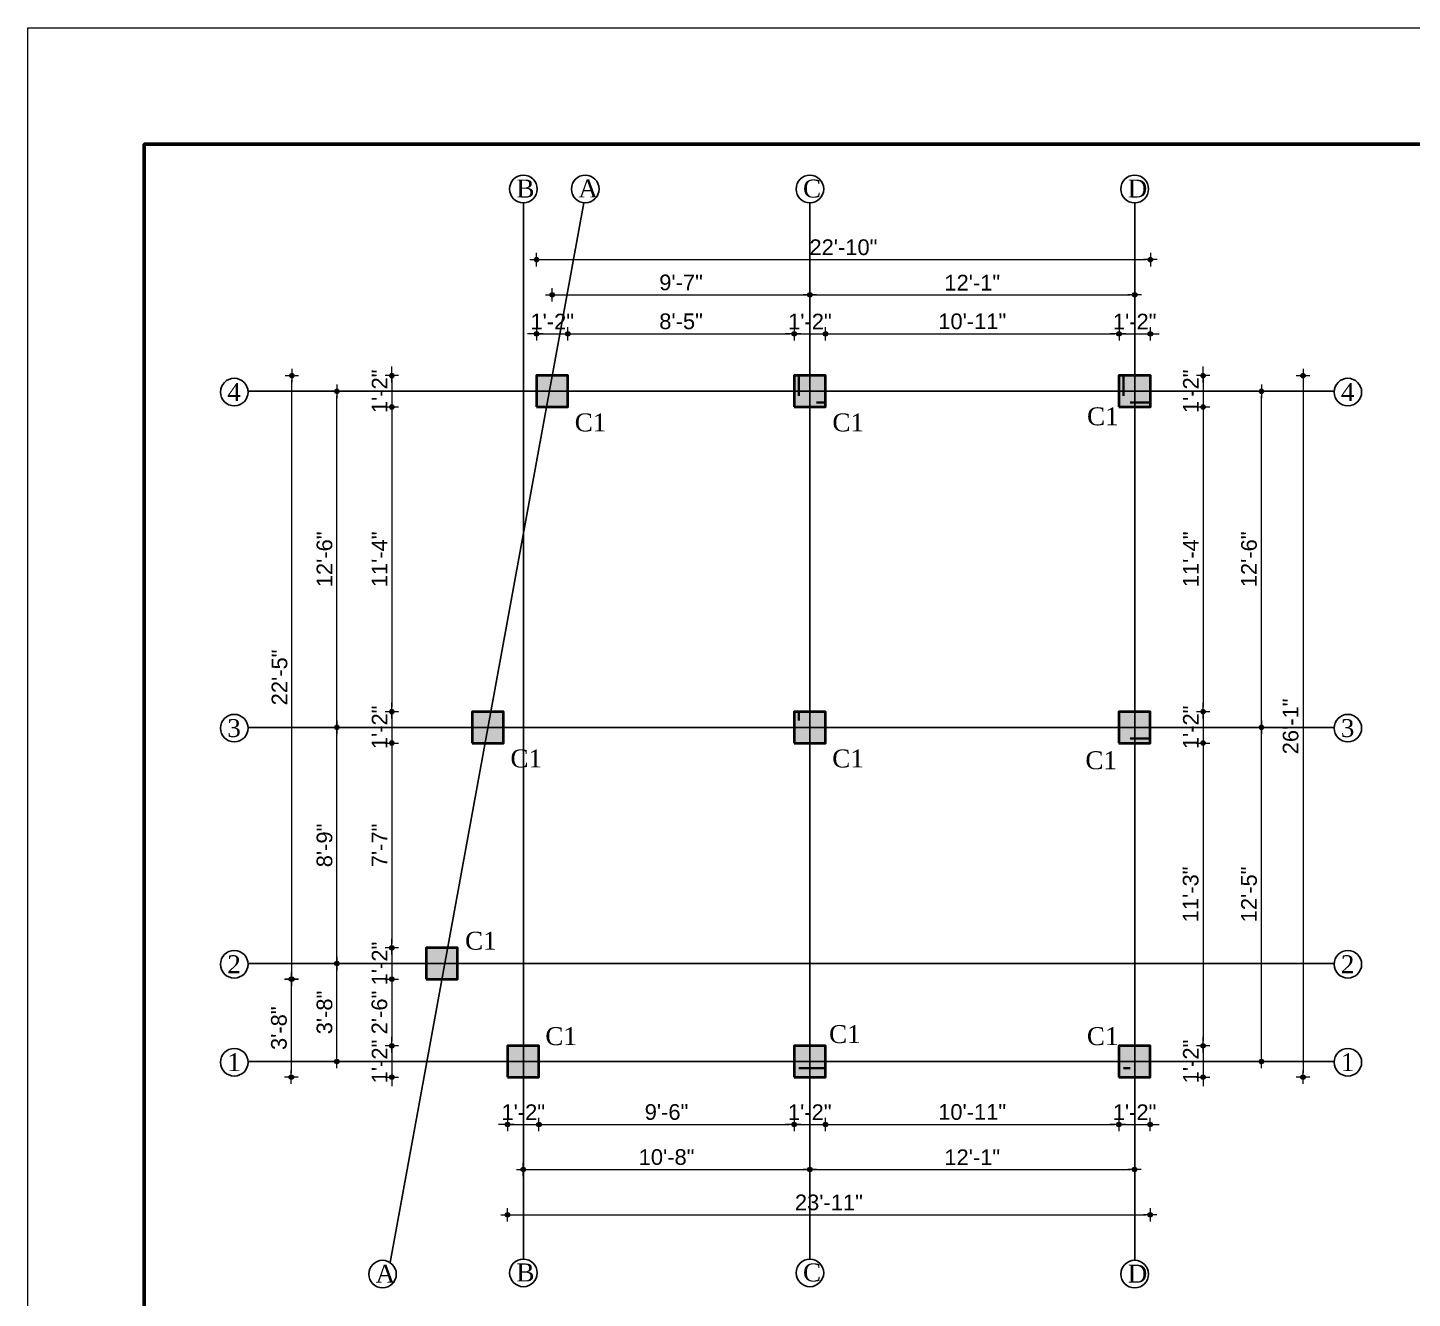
# Model space of a CAD drawing. Header units: inches. Extents: x -12073856 to 12321241, y -1226296 to 1319224.
# Drawn here: x 120330 to 120948, y 45927 to 46494 of the extents above; entities that cross this region are included whole.
import ezdxf

# ---------------------------------------------------------------- set-up
doc = ezdxf.new("R2010")
doc.units = ezdxf.units.IN
doc.header["$MEASUREMENT"] = 0
doc.header["$PDMODE"] = 35
doc.linetypes.add('CONTINU', pattern=[0])
for name, color, linetype, lineweight in [('1', 7, 'Continuous', 13), ('BORDER', 7, 'Continuous', 60), ('Break Line', 125, 'CONTINU', 15), ('Column', 181, 'Continuous', 40), ('Hatch', 9, 'Continuous', 9), ('Toilet', 7, 'Continuous', 25), ('Walls', 11, 'Continuous', 35), ('Window', 3, 'Continuous', 0)]:
    doc.layers.add(name, color=color, linetype=linetype, lineweight=lineweight)
doc.styles.add('ordinary', font='times.ttf')
doc.styles.add('ramon', font='arial.ttf')
doc.dimstyles.new('S8', dxfattribs={"dimtxt": 7, "dimasz": 2, "dimexe": 6, "dimexo": 18, "dimgap": 1.9375, "dimtad": 1, "dimdec": 1, "dimzin": 3, "dimdsep": 46, "dimlunit": 4, "dimtxsty": 'ramon', "dimblk": 'dot 2', "dimcen": 0.09375, "dimse1": 1, "dimse2": 1, "dimclrd": 1, "dimclre": 1, "dimclrt": 256, "dimadec": 0, "dimazin": 0, "dimtfac": 0.75, "dimtdec": 1, "dimtix": 1, "dimtmove": 1, "dimatfit": 3, "dimldrblk": 'DOT', "dimfxl": 1, "dimtolj": 1, "dimtzin": 0, "dimlwd": 9, "dimlwe": 9, "dimarcsym": 0})

# ---------------------------------------------------------------- blocks, each defined once
blk = doc.blocks.new('colm')
at = {"layer": 'Hatch'}
h = blk.add_hatch(color=256, dxfattribs=at)
h.dxf.hatch_style = 1
h.paths.add_polyline_path([(66705.71, 8319.73), (66705.71, 8307.73), (66717.71, 8307.73), (66717.71, 8319.73)])
at = {"layer": 'Column'}
blk.add_lwpolyline([(66705.71, 8307.73), (66717.71, 8307.73), (66717.71, 8319.73), (66705.71, 8319.73)], close=True, dxfattribs=at)
blk = doc.blocks.new('dot1')
at = {"layer": 'Hatch'}
h = blk.add_hatch(color=256, dxfattribs=at)
edge = h.paths.add_edge_path()
edge.add_arc((0, 0), 1, 0, 360)
for p, q in [((3, 0), (-3, 0)), ((0, 3), (0, -3))]:
    blk.add_line(p, q, dxfattribs=at)
blk.add_circle((0, 0), 1, dxfattribs=at)
blk = doc.blocks.new('dot 2')
at = {"layer": 'Hatch', "xscale": 0.5, "yscale": 0.5, "zscale": 0.5}
blk.add_blockref('dot1', (0, 0), dxfattribs=at)
blk = doc.blocks.new('*D1041')
at = {"color": 1, "lineweight": 9, "ltscale": 0.5, "transparency": 16777216}
for p, q in [((120554.69, 46357.12), (120552.69, 46357.12)), ((120556.69, 46357.12), (120570.69, 46357.12)), ((120572.69, 46357.12), (120574.69, 46357.12))]:
    blk.add_line(p, q, dxfattribs=at)
at = {"layer": 'Defpoints', "color": 0, "ltscale": 0.5, "transparency": 16777216}
for p in [(120570.69, 46357.12), (120556.69, 46338.44), (120570.69, 46338.44)]:
    blk.add_point(p, dxfattribs=at)
at = {"color": 1, "lineweight": 9, "ltscale": 0.5, "transparency": 16777216, "xscale": 2, "yscale": 2, "zscale": 2}
blk.add_blockref('dot 2', (120556.69, 46357.12), dxfattribs=at)
at = {"color": 1, "lineweight": 9, "ltscale": 0.5, "transparency": 16777216, "xscale": 2, "yscale": 2, "zscale": 2, "rotation": 180}
blk.add_blockref('dot 2', (120570.69, 46357.12), dxfattribs=at)
at = {"ltscale": 0.5, "transparency": 16777216, "insert": (120563.69, 46362.57), "char_height": 7, "attachment_point": 5, "style": 'ramon'}
blk.add_mtext('\\A1;1\'-2"', dxfattribs=at)
blk = doc.blocks.new('_Dot')
at = {"color": 0, "lineweight": -2}
blk.add_line((-0.5, 0), (-1, 0), dxfattribs=at)
at = {"color": 0, "const_width": 0.5}
blk.add_lwpolyline([(-0.25, 0, 1), (0.25, 0, 1)], format="xyb", close=True, dxfattribs=at)
blk = doc.blocks.new('*D1042')
at = {"layer": 'Defpoints', "color": 0, "transparency": 16777216}
for p in [(120671.69, 46357.12), (120570.69, 46338.44), (120671.69, 46338.44)]:
    blk.add_point(p, dxfattribs=at)
at = {"layer": 'Toilet', "color": 1, "lineweight": 9, "transparency": 16777216}
blk.add_line((120572.69, 46357.12), (120669.69, 46357.12), dxfattribs=at)
at = {"layer": 'Toilet', "color": 1, "lineweight": 9, "transparency": 16777216, "xscale": 2, "yscale": 2, "zscale": 2, "rotation": 180}
blk.add_blockref('dot 2', (120570.69, 46357.12), dxfattribs=at)
at = {"layer": 'Toilet', "color": 1, "lineweight": 9, "transparency": 16777216, "xscale": 2, "yscale": 2, "zscale": 2}
blk.add_blockref('dot 2', (120671.69, 46357.12), dxfattribs=at)
at = {"layer": 'Toilet', "transparency": 16777216, "insert": (120621.19, 46362.63), "char_height": 7, "attachment_point": 5, "style": 'ramon'}
blk.add_mtext('\\A1;8\'-5"', dxfattribs=at)
blk = doc.blocks.new('*D1043')
at = {"layer": 'Defpoints', "color": 0, "transparency": 16777216}
for p in [(120685.69, 46357.12), (120671.69, 46338.44), (120685.69, 46338.44)]:
    blk.add_point(p, dxfattribs=at)
at = {"layer": 'Toilet', "color": 1, "lineweight": 9, "transparency": 16777216}
for p, q in [((120669.69, 46357.12), (120667.69, 46357.12)), ((120671.69, 46357.12), (120685.69, 46357.12)), ((120687.69, 46357.12), (120689.69, 46357.12))]:
    blk.add_line(p, q, dxfattribs=at)
at = {"layer": 'Toilet', "color": 1, "lineweight": 9, "transparency": 16777216, "xscale": 2, "yscale": 2, "zscale": 2}
blk.add_blockref('dot 2', (120671.69, 46357.12), dxfattribs=at)
at = {"layer": 'Toilet', "color": 1, "lineweight": 9, "transparency": 16777216, "xscale": 2, "yscale": 2, "zscale": 2, "rotation": 180}
blk.add_blockref('dot 2', (120685.69, 46357.12), dxfattribs=at)
at = {"layer": 'Toilet', "transparency": 16777216, "insert": (120678.69, 46362.57), "char_height": 7, "attachment_point": 5, "style": 'ramon'}
blk.add_mtext('\\A1;1\'-2"', dxfattribs=at)
blk = doc.blocks.new('*D1044')
at = {"layer": 'Defpoints', "color": 0, "transparency": 16777216}
for p in [(120816.64, 46357.12), (120685.69, 46338.44), (120816.64, 46338.44)]:
    blk.add_point(p, dxfattribs=at)
at = {"layer": 'Toilet', "color": 1, "lineweight": 9, "transparency": 16777216}
blk.add_line((120687.69, 46357.12), (120814.64, 46357.12), dxfattribs=at)
at = {"layer": 'Toilet', "color": 1, "lineweight": 9, "transparency": 16777216, "xscale": 2, "yscale": 2, "zscale": 2, "rotation": 180}
blk.add_blockref('dot 2', (120685.69, 46357.12), dxfattribs=at)
at = {"layer": 'Toilet', "color": 1, "lineweight": 9, "transparency": 16777216, "xscale": 2, "yscale": 2, "zscale": 2}
blk.add_blockref('dot 2', (120816.64, 46357.12), dxfattribs=at)
at = {"layer": 'Toilet', "transparency": 16777216, "insert": (120751.16, 46362.63), "char_height": 7, "attachment_point": 5, "style": 'ramon'}
blk.add_mtext('\\A1;10\'-11"', dxfattribs=at)
blk = doc.blocks.new('*D1045')
at = {"layer": 'Defpoints', "color": 0, "transparency": 16777216}
for p in [(120830.64, 46357.12), (120816.64, 46338.44), (120830.64, 46338.44)]:
    blk.add_point(p, dxfattribs=at)
at = {"layer": 'Toilet', "color": 1, "lineweight": 9, "transparency": 16777216}
for p, q in [((120814.64, 46357.12), (120812.64, 46357.12)), ((120816.64, 46357.12), (120830.64, 46357.12)), ((120832.64, 46357.12), (120834.64, 46357.12))]:
    blk.add_line(p, q, dxfattribs=at)
at = {"layer": 'Toilet', "color": 1, "lineweight": 9, "transparency": 16777216, "xscale": 2, "yscale": 2, "zscale": 2}
blk.add_blockref('dot 2', (120816.64, 46357.12), dxfattribs=at)
at = {"layer": 'Toilet', "color": 1, "lineweight": 9, "transparency": 16777216, "xscale": 2, "yscale": 2, "zscale": 2, "rotation": 180}
blk.add_blockref('dot 2', (120830.64, 46357.12), dxfattribs=at)
at = {"layer": 'Toilet', "transparency": 16777216, "insert": (120823.64, 46362.57), "char_height": 7, "attachment_point": 5, "style": 'ramon'}
blk.add_mtext('\\A1;1\'-2"', dxfattribs=at)
blk = doc.blocks.new('*D1046')
at = {"layer": 'Defpoints', "color": 0, "transparency": 16777216}
for p in [(120678.69, 46374.48), (120563.69, 46338.44), (120678.69, 46338.44)]:
    blk.add_point(p, dxfattribs=at)
at = {"layer": 'Toilet', "color": 1, "lineweight": 9, "transparency": 16777216}
blk.add_line((120565.69, 46374.48), (120676.69, 46374.48), dxfattribs=at)
at = {"layer": 'Toilet', "color": 1, "lineweight": 9, "transparency": 16777216, "xscale": 2, "yscale": 2, "zscale": 2, "rotation": 180}
blk.add_blockref('dot 2', (120563.69, 46374.48), dxfattribs=at)
at = {"layer": 'Toilet', "color": 1, "lineweight": 9, "transparency": 16777216, "xscale": 2, "yscale": 2, "zscale": 2}
blk.add_blockref('dot 2', (120678.69, 46374.48), dxfattribs=at)
at = {"layer": 'Toilet', "transparency": 16777216, "insert": (120621.19, 46379.99), "char_height": 7, "attachment_point": 5, "style": 'ramon'}
blk.add_mtext('\\A1;9\'-7"', dxfattribs=at)
blk = doc.blocks.new('*D1047')
at = {"layer": 'Defpoints', "color": 0, "transparency": 16777216}
for p in [(120823.64, 46374.48), (120678.69, 46338.44), (120823.64, 46338.44)]:
    blk.add_point(p, dxfattribs=at)
at = {"layer": 'Toilet', "color": 1, "lineweight": 9, "transparency": 16777216}
blk.add_line((120680.69, 46374.48), (120821.64, 46374.48), dxfattribs=at)
at = {"layer": 'Toilet', "color": 1, "lineweight": 9, "transparency": 16777216, "xscale": 2, "yscale": 2, "zscale": 2, "rotation": 180}
blk.add_blockref('dot 2', (120678.69, 46374.48), dxfattribs=at)
at = {"layer": 'Toilet', "color": 1, "lineweight": 9, "transparency": 16777216, "xscale": 2, "yscale": 2, "zscale": 2}
blk.add_blockref('dot 2', (120823.64, 46374.48), dxfattribs=at)
at = {"layer": 'Toilet', "transparency": 16777216, "insert": (120751.16, 46379.93), "char_height": 7, "attachment_point": 5, "style": 'ramon'}
blk.add_mtext('\\A1;12\'-1"', dxfattribs=at)
blk = doc.blocks.new('*D1048')
at = {"color": 1, "lineweight": 9, "ltscale": 0.5, "transparency": 16777216}
blk.add_line((120558.69, 46390.2), (120828.64, 46390.2), dxfattribs=at)
at = {"layer": 'Defpoints', "color": 0, "ltscale": 0.5, "transparency": 16777216}
for p in [(120830.64, 46390.2), (120556.69, 46338.44), (120830.64, 46338.44)]:
    blk.add_point(p, dxfattribs=at)
at = {"color": 1, "lineweight": 9, "ltscale": 0.5, "transparency": 16777216, "xscale": 2, "yscale": 2, "zscale": 2, "rotation": 180}
blk.add_blockref('dot 2', (120556.69, 46390.2), dxfattribs=at)
at = {"color": 1, "lineweight": 9, "ltscale": 0.5, "transparency": 16777216, "xscale": 2, "yscale": 2, "zscale": 2}
blk.add_blockref('dot 2', (120830.64, 46390.2), dxfattribs=at)
at = {"ltscale": 0.5, "transparency": 16777216, "insert": (120693.66, 46395.71), "char_height": 7, "attachment_point": 5, "style": 'ramon'}
blk.add_mtext('\\A1;22\'-10"', dxfattribs=at)
blk = doc.blocks.new('*D1049')
at = {"layer": 'Defpoints', "color": 0, "transparency": 16777216}
for p in [(120830.64, 46338.44), (120830.64, 46324.44), (120854.16, 46324.44)]:
    blk.add_point(p, dxfattribs=at)
at = {"layer": 'Toilet', "color": 1, "lineweight": 9, "transparency": 16777216}
for p, q in [((120854.16, 46340.44), (120854.16, 46342.44)), ((120854.16, 46338.44), (120854.16, 46324.44)), ((120854.16, 46322.44), (120854.16, 46320.44))]:
    blk.add_line(p, q, dxfattribs=at)
at = {"layer": 'Toilet', "color": 1, "lineweight": 9, "transparency": 16777216, "xscale": 2, "yscale": 2, "zscale": 2}
for p, rotation in [((120854.16, 46338.44), 270), ((120854.16, 46324.44), 90)]:
    blk.add_blockref('dot 2', p, dxfattribs=dict(at, rotation=rotation))
at = {"layer": 'Toilet', "transparency": 16777216, "insert": (120848.71, 46331.44), "char_height": 7, "attachment_point": 5, "rotation": 90, "style": 'ramon'}
blk.add_mtext('\\A1;1\'-2"', dxfattribs=at)
blk = doc.blocks.new('*D1460')
at = {"layer": 'Defpoints', "color": 0, "transparency": 16777216}
for p in [(120830.64, 46324.44), (120830.64, 46188.44), (120854.16, 46188.44)]:
    blk.add_point(p, dxfattribs=at)
at = {"layer": 'Toilet', "color": 1, "lineweight": 9, "transparency": 16777216}
blk.add_line((120854.16, 46322.44), (120854.16, 46190.44), dxfattribs=at)
at = {"layer": 'Toilet', "color": 1, "lineweight": 9, "transparency": 16777216, "xscale": 2, "yscale": 2, "zscale": 2}
for p, rotation in [((120854.16, 46324.44), 90), ((120854.16, 46188.44), 270)]:
    blk.add_blockref('dot 2', p, dxfattribs=dict(at, rotation=rotation))
at = {"layer": 'Toilet', "transparency": 16777216, "insert": (120848.71, 46256.44), "char_height": 7, "attachment_point": 5, "rotation": 90, "style": 'ramon'}
blk.add_mtext('\\A1;11\'-4"', dxfattribs=at)
blk = doc.blocks.new('*D1461')
at = {"layer": 'Defpoints', "color": 0, "transparency": 16777216}
for p in [(120830.64, 46188.44), (120830.58, 46174.44), (120854.16, 46174.44)]:
    blk.add_point(p, dxfattribs=at)
at = {"layer": 'Toilet', "color": 1, "lineweight": 9, "transparency": 16777216}
for p, q in [((120854.16, 46190.44), (120854.16, 46192.44)), ((120854.16, 46188.44), (120854.16, 46174.44)), ((120854.16, 46172.44), (120854.16, 46170.44))]:
    blk.add_line(p, q, dxfattribs=at)
at = {"layer": 'Toilet', "color": 1, "lineweight": 9, "transparency": 16777216, "xscale": 2, "yscale": 2, "zscale": 2}
for p, rotation in [((120854.16, 46188.44), 270), ((120854.16, 46174.44), 90)]:
    blk.add_blockref('dot 2', p, dxfattribs=dict(at, rotation=rotation))
at = {"layer": 'Toilet', "transparency": 16777216, "insert": (120848.71, 46181.44), "char_height": 7, "attachment_point": 5, "rotation": 90, "style": 'ramon'}
blk.add_mtext('\\A1;1\'-2"', dxfattribs=at)
blk = doc.blocks.new('*D1050')
at = {"layer": 'Defpoints', "color": 0, "transparency": 16777216}
for p in [(120830.58, 46174.44), (120830.58, 46039.3), (120854.16, 46039.3)]:
    blk.add_point(p, dxfattribs=at)
at = {"layer": 'Toilet', "color": 1, "lineweight": 9, "transparency": 16777216}
blk.add_line((120854.16, 46172.44), (120854.16, 46041.3), dxfattribs=at)
at = {"layer": 'Toilet', "color": 1, "lineweight": 9, "transparency": 16777216, "xscale": 2, "yscale": 2, "zscale": 2}
for p, rotation in [((120854.16, 46174.44), 90), ((120854.16, 46039.3), 270)]:
    blk.add_blockref('dot 2', p, dxfattribs=dict(at, rotation=rotation))
at = {"layer": 'Toilet', "transparency": 16777216, "insert": (120848.65, 46106.87), "char_height": 7, "attachment_point": 5, "rotation": 90, "style": 'ramon'}
blk.add_mtext('\\A1;11\'-3"', dxfattribs=at)
blk = doc.blocks.new('*D1051')
at = {"layer": 'Defpoints', "color": 0, "transparency": 16777216}
for p in [(120830.58, 46039.3), (120830.58, 46025.3), (120854.16, 46025.3)]:
    blk.add_point(p, dxfattribs=at)
at = {"layer": 'Toilet', "color": 1, "lineweight": 9, "transparency": 16777216}
for p, q in [((120854.16, 46041.3), (120854.16, 46043.3)), ((120854.16, 46039.3), (120854.16, 46025.3)), ((120854.16, 46023.3), (120854.16, 46021.3))]:
    blk.add_line(p, q, dxfattribs=at)
at = {"layer": 'Toilet', "color": 1, "lineweight": 9, "transparency": 16777216, "xscale": 2, "yscale": 2, "zscale": 2}
for p, rotation in [((120854.16, 46039.3), 270), ((120854.16, 46025.3), 90)]:
    blk.add_blockref('dot 2', p, dxfattribs=dict(at, rotation=rotation))
at = {"layer": 'Toilet', "transparency": 16777216, "insert": (120848.71, 46032.3), "char_height": 7, "attachment_point": 5, "rotation": 90, "style": 'ramon'}
blk.add_mtext('\\A1;1\'-2"', dxfattribs=at)
blk = doc.blocks.new('*D1052')
at = {"layer": 'Defpoints', "color": 0, "transparency": 16777216}
for p in [(120830.58, 46181.44), (120880.21, 46181.44), (120830.58, 46032.3)]:
    blk.add_point(p, dxfattribs=at)
at = {"layer": 'Toilet', "color": 1, "lineweight": 9, "transparency": 16777216}
blk.add_line((120880.21, 46034.3), (120880.21, 46179.44), dxfattribs=at)
at = {"layer": 'Toilet', "color": 1, "lineweight": 9, "transparency": 16777216, "xscale": 2, "yscale": 2, "zscale": 2}
for p, rotation in [((120880.21, 46181.44), 90), ((120880.21, 46032.3), 270)]:
    blk.add_blockref('dot 2', p, dxfattribs=dict(at, rotation=rotation))
at = {"layer": 'Toilet', "transparency": 16777216, "insert": (120874.69, 46106.87), "char_height": 7, "attachment_point": 5, "rotation": 90, "style": 'ramon'}
blk.add_mtext('\\A1;12\'-5"', dxfattribs=at)
blk = doc.blocks.new('*D1053')
at = {"layer": 'Defpoints', "color": 0, "transparency": 16777216}
for p in [(120830.64, 46331.44), (120880.21, 46331.44), (120830.58, 46181.44)]:
    blk.add_point(p, dxfattribs=at)
at = {"layer": 'Toilet', "color": 1, "lineweight": 9, "transparency": 16777216}
blk.add_line((120880.21, 46183.44), (120880.21, 46329.44), dxfattribs=at)
at = {"layer": 'Toilet', "color": 1, "lineweight": 9, "transparency": 16777216, "xscale": 2, "yscale": 2, "zscale": 2}
for p, rotation in [((120880.21, 46331.44), 90), ((120880.21, 46181.44), 270)]:
    blk.add_blockref('dot 2', p, dxfattribs=dict(at, rotation=rotation))
at = {"layer": 'Toilet', "transparency": 16777216, "insert": (120874.69, 46256.44), "char_height": 7, "attachment_point": 5, "rotation": 90, "style": 'ramon'}
blk.add_mtext('\\A1;12\'-6"', dxfattribs=at)
blk = doc.blocks.new('*D1054')
at = {"layer": 'Defpoints', "color": 0, "transparency": 16777216}
for p in [(120830.64, 46338.44), (120830.64, 46025.3), (120898.77, 46025.3)]:
    blk.add_point(p, dxfattribs=at)
at = {"layer": 'Toilet', "color": 1, "lineweight": 9, "transparency": 16777216}
blk.add_line((120898.77, 46336.44), (120898.77, 46027.3), dxfattribs=at)
at = {"layer": 'Toilet', "color": 1, "lineweight": 9, "transparency": 16777216, "xscale": 2, "yscale": 2, "zscale": 2}
for p, rotation in [((120898.77, 46338.44), 90), ((120898.77, 46025.3), 270)]:
    blk.add_blockref('dot 2', p, dxfattribs=dict(at, rotation=rotation))
at = {"layer": 'Toilet', "transparency": 16777216, "insert": (120893.26, 46181.87), "char_height": 7, "attachment_point": 5, "rotation": 90, "style": 'ramon'}
blk.add_mtext('\\A1;26\'-1"', dxfattribs=at)
blk = doc.blocks.new('*D1055')
at = {"layer": 'Defpoints', "color": 0, "transparency": 16777216}
for p in [(120543.76, 46025.3), (120557.76, 46025.3), (120557.76, 46004.2)]:
    blk.add_point(p, dxfattribs=at)
at = {"layer": 'Toilet', "color": 1, "lineweight": 9, "transparency": 16777216}
for p, q in [((120541.76, 46004.2), (120539.76, 46004.2)), ((120543.76, 46004.2), (120557.76, 46004.2)), ((120559.76, 46004.2), (120561.76, 46004.2))]:
    blk.add_line(p, q, dxfattribs=at)
at = {"layer": 'Toilet', "color": 1, "lineweight": 9, "transparency": 16777216, "xscale": 2, "yscale": 2, "zscale": 2}
blk.add_blockref('dot 2', (120543.76, 46004.2), dxfattribs=at)
at = {"layer": 'Toilet', "color": 1, "lineweight": 9, "transparency": 16777216, "xscale": 2, "yscale": 2, "zscale": 2, "rotation": 180}
blk.add_blockref('dot 2', (120557.76, 46004.2), dxfattribs=at)
at = {"layer": 'Toilet', "transparency": 16777216, "insert": (120550.76, 46009.65), "char_height": 7, "attachment_point": 5, "style": 'ramon'}
blk.add_mtext('\\A1;1\'-2"', dxfattribs=at)
blk = doc.blocks.new('*D1056')
at = {"layer": 'Defpoints', "color": 0, "transparency": 16777216}
for p in [(120557.76, 46025.3), (120671.63, 46025.3), (120671.63, 46004.2)]:
    blk.add_point(p, dxfattribs=at)
at = {"layer": 'Toilet', "color": 1, "lineweight": 9, "transparency": 16777216}
blk.add_line((120559.76, 46004.2), (120669.63, 46004.2), dxfattribs=at)
at = {"layer": 'Toilet', "color": 1, "lineweight": 9, "transparency": 16777216, "xscale": 2, "yscale": 2, "zscale": 2, "rotation": 180}
blk.add_blockref('dot 2', (120557.76, 46004.2), dxfattribs=at)
at = {"layer": 'Toilet', "color": 1, "lineweight": 9, "transparency": 16777216, "xscale": 2, "yscale": 2, "zscale": 2}
blk.add_blockref('dot 2', (120671.63, 46004.2), dxfattribs=at)
at = {"layer": 'Toilet', "transparency": 16777216, "insert": (120614.7, 46009.71), "char_height": 7, "attachment_point": 5, "style": 'ramon'}
blk.add_mtext('\\A1;9\'-6"', dxfattribs=at)
blk = doc.blocks.new('*D1057')
at = {"layer": 'Defpoints', "color": 0, "transparency": 16777216}
for p in [(120671.63, 46025.3), (120685.63, 46025.3), (120685.63, 46004.2)]:
    blk.add_point(p, dxfattribs=at)
at = {"layer": 'Toilet', "color": 1, "lineweight": 9, "transparency": 16777216}
for p, q in [((120669.63, 46004.2), (120667.63, 46004.2)), ((120671.63, 46004.2), (120685.63, 46004.2)), ((120687.63, 46004.2), (120689.63, 46004.2))]:
    blk.add_line(p, q, dxfattribs=at)
at = {"layer": 'Toilet', "color": 1, "lineweight": 9, "transparency": 16777216, "xscale": 2, "yscale": 2, "zscale": 2}
blk.add_blockref('dot 2', (120671.63, 46004.2), dxfattribs=at)
at = {"layer": 'Toilet', "color": 1, "lineweight": 9, "transparency": 16777216, "xscale": 2, "yscale": 2, "zscale": 2, "rotation": 180}
blk.add_blockref('dot 2', (120685.63, 46004.2), dxfattribs=at)
at = {"layer": 'Toilet', "transparency": 16777216, "insert": (120678.63, 46009.65), "char_height": 7, "attachment_point": 5, "style": 'ramon'}
blk.add_mtext('\\A1;1\'-2"', dxfattribs=at)
blk = doc.blocks.new('*D1058')
at = {"layer": 'Defpoints', "color": 0, "transparency": 16777216}
for p in [(120685.63, 46025.3), (120816.58, 46025.3), (120816.58, 46004.2)]:
    blk.add_point(p, dxfattribs=at)
at = {"layer": 'Toilet', "color": 1, "lineweight": 9, "transparency": 16777216}
blk.add_line((120687.63, 46004.2), (120814.58, 46004.2), dxfattribs=at)
at = {"layer": 'Toilet', "color": 1, "lineweight": 9, "transparency": 16777216, "xscale": 2, "yscale": 2, "zscale": 2, "rotation": 180}
blk.add_blockref('dot 2', (120685.63, 46004.2), dxfattribs=at)
at = {"layer": 'Toilet', "color": 1, "lineweight": 9, "transparency": 16777216, "xscale": 2, "yscale": 2, "zscale": 2}
blk.add_blockref('dot 2', (120816.58, 46004.2), dxfattribs=at)
at = {"layer": 'Toilet', "transparency": 16777216, "insert": (120751.11, 46009.71), "char_height": 7, "attachment_point": 5, "style": 'ramon'}
blk.add_mtext('\\A1;10\'-11"', dxfattribs=at)
blk = doc.blocks.new('*D1059')
at = {"layer": 'Defpoints', "color": 0, "transparency": 16777216}
for p in [(120816.58, 46025.3), (120830.58, 46025.3), (120830.58, 46004.2)]:
    blk.add_point(p, dxfattribs=at)
at = {"layer": 'Toilet', "color": 1, "lineweight": 9, "transparency": 16777216}
for p, q in [((120814.58, 46004.2), (120812.58, 46004.2)), ((120816.58, 46004.2), (120830.58, 46004.2)), ((120832.58, 46004.2), (120834.58, 46004.2))]:
    blk.add_line(p, q, dxfattribs=at)
at = {"layer": 'Toilet', "color": 1, "lineweight": 9, "transparency": 16777216, "xscale": 2, "yscale": 2, "zscale": 2}
blk.add_blockref('dot 2', (120816.58, 46004.2), dxfattribs=at)
at = {"layer": 'Toilet', "color": 1, "lineweight": 9, "transparency": 16777216, "xscale": 2, "yscale": 2, "zscale": 2, "rotation": 180}
blk.add_blockref('dot 2', (120830.58, 46004.2), dxfattribs=at)
at = {"layer": 'Toilet', "transparency": 16777216, "insert": (120823.58, 46009.65), "char_height": 7, "attachment_point": 5, "style": 'ramon'}
blk.add_mtext('\\A1;1\'-2"', dxfattribs=at)
blk = doc.blocks.new('*D1060')
at = {"layer": 'Defpoints', "color": 0, "transparency": 16777216}
for p in [(120550.76, 46025.3), (120678.69, 46025.3), (120678.69, 45984.09)]:
    blk.add_point(p, dxfattribs=at)
at = {"layer": 'Toilet', "color": 1, "lineweight": 9, "transparency": 16777216}
blk.add_line((120552.76, 45984.09), (120676.69, 45984.09), dxfattribs=at)
at = {"layer": 'Toilet', "color": 1, "lineweight": 9, "transparency": 16777216, "xscale": 2, "yscale": 2, "zscale": 2, "rotation": 180}
blk.add_blockref('dot 2', (120550.76, 45984.09), dxfattribs=at)
at = {"layer": 'Toilet', "color": 1, "lineweight": 9, "transparency": 16777216, "xscale": 2, "yscale": 2, "zscale": 2}
blk.add_blockref('dot 2', (120678.69, 45984.09), dxfattribs=at)
at = {"layer": 'Toilet', "transparency": 16777216, "insert": (120614.72, 45989.6), "char_height": 7, "attachment_point": 5, "style": 'ramon'}
blk.add_mtext('\\A1;10\'-8"', dxfattribs=at)
blk = doc.blocks.new('*D1061')
at = {"layer": 'Defpoints', "color": 0, "transparency": 16777216}
for p in [(120678.69, 46025.3), (120823.58, 46025.3), (120823.58, 45984.09)]:
    blk.add_point(p, dxfattribs=at)
at = {"layer": 'Toilet', "color": 1, "lineweight": 9, "transparency": 16777216}
blk.add_line((120680.69, 45984.09), (120821.58, 45984.09), dxfattribs=at)
at = {"layer": 'Toilet', "color": 1, "lineweight": 9, "transparency": 16777216, "xscale": 2, "yscale": 2, "zscale": 2, "rotation": 180}
blk.add_blockref('dot 2', (120678.69, 45984.09), dxfattribs=at)
at = {"layer": 'Toilet', "color": 1, "lineweight": 9, "transparency": 16777216, "xscale": 2, "yscale": 2, "zscale": 2}
blk.add_blockref('dot 2', (120823.58, 45984.09), dxfattribs=at)
at = {"layer": 'Toilet', "transparency": 16777216, "insert": (120751.14, 45989.54), "char_height": 7, "attachment_point": 5, "style": 'ramon'}
blk.add_mtext('\\A1;12\'-1"', dxfattribs=at)
blk = doc.blocks.new('*D1062')
at = {"layer": 'Defpoints', "color": 0, "transparency": 16777216}
for p in [(120543.76, 46025.3), (120830.58, 46025.3), (120830.58, 45963.84)]:
    blk.add_point(p, dxfattribs=at)
at = {"layer": 'Toilet', "color": 1, "lineweight": 9, "transparency": 16777216}
blk.add_line((120545.76, 45963.84), (120828.58, 45963.84), dxfattribs=at)
at = {"layer": 'Toilet', "color": 1, "lineweight": 9, "transparency": 16777216, "xscale": 2, "yscale": 2, "zscale": 2, "rotation": 180}
blk.add_blockref('dot 2', (120543.76, 45963.84), dxfattribs=at)
at = {"layer": 'Toilet', "color": 1, "lineweight": 9, "transparency": 16777216, "xscale": 2, "yscale": 2, "zscale": 2}
blk.add_blockref('dot 2', (120830.58, 45963.84), dxfattribs=at)
at = {"layer": 'Toilet', "transparency": 16777216, "insert": (120687.17, 45969.36), "char_height": 7, "attachment_point": 5, "style": 'ramon'}
blk.add_mtext('\\A1;23\'-11"', dxfattribs=at)
blk = doc.blocks.new('*D1063')
at = {"color": 1, "lineweight": 9, "ltscale": 0.5, "transparency": 16777216}
for p, q in [((120492.1, 46340.44), (120492.1, 46342.44)), ((120492.1, 46338.44), (120492.1, 46324.44)), ((120492.1, 46322.44), (120492.1, 46320.44))]:
    blk.add_line(p, q, dxfattribs=at)
at = {"layer": 'Defpoints', "color": 0, "ltscale": 0.5, "transparency": 16777216}
for p in [(120556.69, 46338.44), (120492.1, 46324.44), (120556.69, 46324.44)]:
    blk.add_point(p, dxfattribs=at)
at = {"color": 1, "lineweight": 9, "ltscale": 0.5, "transparency": 16777216, "xscale": 2, "yscale": 2, "zscale": 2}
for p, rotation in [((120492.1, 46338.44), 270), ((120492.1, 46324.44), 90)]:
    blk.add_blockref('dot 2', p, dxfattribs=dict(at, rotation=rotation))
at = {"ltscale": 0.5, "transparency": 16777216, "insert": (120486.65, 46331.44), "char_height": 7, "attachment_point": 5, "rotation": 90, "style": 'ramon'}
blk.add_mtext('\\A1;1\'-2"', dxfattribs=at)
blk = doc.blocks.new('*D1064')
at = {"layer": 'Defpoints', "color": 0, "transparency": 16777216}
for p in [(120556.69, 46324.44), (120492.1, 46188.44), (120528, 46188.44)]:
    blk.add_point(p, dxfattribs=at)
at = {"layer": 'Toilet', "color": 1, "lineweight": 9, "transparency": 16777216}
blk.add_line((120492.1, 46322.44), (120492.1, 46190.44), dxfattribs=at)
at = {"layer": 'Toilet', "color": 1, "lineweight": 9, "transparency": 16777216, "xscale": 2, "yscale": 2, "zscale": 2}
for p, rotation in [((120492.1, 46324.44), 90), ((120492.1, 46188.44), 270)]:
    blk.add_blockref('dot 2', p, dxfattribs=dict(at, rotation=rotation))
at = {"layer": 'Toilet', "transparency": 16777216, "insert": (120486.65, 46256.44), "char_height": 7, "attachment_point": 5, "rotation": 90, "style": 'ramon'}
blk.add_mtext('\\A1;11\'-4"', dxfattribs=at)
blk = doc.blocks.new('*D1065')
at = {"layer": 'Defpoints', "color": 0, "transparency": 16777216}
for p in [(120528, 46188.44), (120492.1, 46174.44), (120528, 46174.44)]:
    blk.add_point(p, dxfattribs=at)
at = {"layer": 'Toilet', "color": 1, "lineweight": 9, "transparency": 16777216}
for p, q in [((120492.1, 46190.44), (120492.1, 46192.44)), ((120492.1, 46188.44), (120492.1, 46174.44)), ((120492.1, 46172.44), (120492.1, 46170.44))]:
    blk.add_line(p, q, dxfattribs=at)
at = {"layer": 'Toilet', "color": 1, "lineweight": 9, "transparency": 16777216, "xscale": 2, "yscale": 2, "zscale": 2}
for p, rotation in [((120492.1, 46188.44), 270), ((120492.1, 46174.44), 90)]:
    blk.add_blockref('dot 2', p, dxfattribs=dict(at, rotation=rotation))
at = {"layer": 'Toilet', "transparency": 16777216, "insert": (120486.65, 46181.44), "char_height": 7, "attachment_point": 5, "rotation": 90, "style": 'ramon'}
blk.add_mtext('\\A1;1\'-2"', dxfattribs=at)
blk = doc.blocks.new('*D1066')
at = {"layer": 'Defpoints', "color": 0, "transparency": 16777216}
for p in [(120507.46, 46083.03), (120492.1, 46069.03), (120507.46, 46069.03)]:
    blk.add_point(p, dxfattribs=at)
at = {"layer": 'Toilet', "color": 1, "lineweight": 9, "transparency": 16777216}
for p, q in [((120492.1, 46085.03), (120492.1, 46087.03)), ((120492.1, 46083.03), (120492.1, 46069.03)), ((120492.1, 46067.03), (120492.1, 46065.03))]:
    blk.add_line(p, q, dxfattribs=at)
at = {"layer": 'Toilet', "color": 1, "lineweight": 9, "transparency": 16777216, "xscale": 2, "yscale": 2, "zscale": 2}
for p, rotation in [((120492.1, 46083.03), 270), ((120492.1, 46069.03), 90)]:
    blk.add_blockref('dot 2', p, dxfattribs=dict(at, rotation=rotation))
at = {"layer": 'Toilet', "transparency": 16777216, "insert": (120486.65, 46076.03), "char_height": 7, "attachment_point": 5, "rotation": 90, "style": 'ramon'}
blk.add_mtext('\\A1;1\'-2"', dxfattribs=at)
blk = doc.blocks.new('*D1067')
at = {"layer": 'Defpoints', "color": 0, "transparency": 16777216}
for p in [(120543.76, 46039.3), (120492.1, 46025.3), (120543.76, 46025.3)]:
    blk.add_point(p, dxfattribs=at)
at = {"layer": 'Toilet', "color": 1, "lineweight": 9, "transparency": 16777216}
for p, q in [((120492.1, 46041.3), (120492.1, 46043.3)), ((120492.1, 46039.3), (120492.1, 46025.3)), ((120492.1, 46023.3), (120492.1, 46021.3))]:
    blk.add_line(p, q, dxfattribs=at)
at = {"layer": 'Toilet', "color": 1, "lineweight": 9, "transparency": 16777216, "xscale": 2, "yscale": 2, "zscale": 2}
for p, rotation in [((120492.1, 46039.3), 270), ((120492.1, 46025.3), 90)]:
    blk.add_blockref('dot 2', p, dxfattribs=dict(at, rotation=rotation))
at = {"layer": 'Toilet', "transparency": 16777216, "insert": (120486.65, 46032.3), "char_height": 7, "attachment_point": 5, "rotation": 90, "style": 'ramon'}
blk.add_mtext('\\A1;1\'-2"', dxfattribs=at)
blk = doc.blocks.new('*D1068')
at = {"layer": 'Defpoints', "color": 0, "transparency": 16777216}
for p in [(120467.59, 46331.44), (120556.69, 46331.44), (120528, 46181.44)]:
    blk.add_point(p, dxfattribs=at)
at = {"layer": 'Toilet', "color": 1, "lineweight": 9, "transparency": 16777216}
blk.add_line((120467.59, 46183.44), (120467.59, 46329.44), dxfattribs=at)
at = {"layer": 'Toilet', "color": 1, "lineweight": 9, "transparency": 16777216, "xscale": 2, "yscale": 2, "zscale": 2}
for p, rotation in [((120467.59, 46331.44), 90), ((120467.59, 46181.44), 270)]:
    blk.add_blockref('dot 2', p, dxfattribs=dict(at, rotation=rotation))
at = {"layer": 'Toilet', "transparency": 16777216, "insert": (120462.08, 46256.44), "char_height": 7, "attachment_point": 5, "rotation": 90, "style": 'ramon'}
blk.add_mtext('\\A1;12\'-6"', dxfattribs=at)
blk = doc.blocks.new('*D1069')
at = {"layer": 'Defpoints', "color": 0, "transparency": 16777216}
for p in [(120528, 46174.44), (120492.1, 46083.03), (120507.46, 46083.03)]:
    blk.add_point(p, dxfattribs=at)
at = {"layer": 'Toilet', "color": 1, "lineweight": 9, "transparency": 16777216}
blk.add_line((120492.1, 46172.44), (120492.1, 46085.03), dxfattribs=at)
at = {"layer": 'Toilet', "color": 1, "lineweight": 9, "transparency": 16777216, "xscale": 2, "yscale": 2, "zscale": 2}
for p, rotation in [((120492.1, 46174.44), 90), ((120492.1, 46083.03), 270)]:
    blk.add_blockref('dot 2', p, dxfattribs=dict(at, rotation=rotation))
at = {"layer": 'Toilet', "transparency": 16777216, "insert": (120486.66, 46128.73), "char_height": 7, "attachment_point": 5, "rotation": 90, "style": 'ramon'}
blk.add_mtext('\\A1;7\'-7"', dxfattribs=at)
blk = doc.blocks.new('*D1070')
at = {"layer": 'Defpoints', "color": 0, "transparency": 16777216}
for p in [(120467.59, 46181.44), (120528, 46181.44), (120507.46, 46076.03)]:
    blk.add_point(p, dxfattribs=at)
at = {"layer": 'Toilet', "color": 1, "lineweight": 9, "transparency": 16777216}
blk.add_line((120467.59, 46078.03), (120467.59, 46179.44), dxfattribs=at)
at = {"layer": 'Toilet', "color": 1, "lineweight": 9, "transparency": 16777216, "xscale": 2, "yscale": 2, "zscale": 2}
for p, rotation in [((120467.59, 46181.44), 90), ((120467.59, 46076.03), 270)]:
    blk.add_blockref('dot 2', p, dxfattribs=dict(at, rotation=rotation))
at = {"layer": 'Toilet', "transparency": 16777216, "insert": (120462.08, 46128.73), "char_height": 7, "attachment_point": 5, "rotation": 90, "style": 'ramon'}
blk.add_mtext('\\A1;8\'-9"', dxfattribs=at)
blk = doc.blocks.new('*D1071')
at = {"layer": 'Defpoints', "color": 0, "transparency": 16777216}
for p in [(120507.46, 46069.03), (120492.1, 46039.3), (120543.76, 46039.3)]:
    blk.add_point(p, dxfattribs=at)
at = {"layer": 'Toilet', "color": 1, "lineweight": 9, "transparency": 16777216}
blk.add_line((120492.1, 46067.03), (120492.1, 46041.3), dxfattribs=at)
at = {"layer": 'Toilet', "color": 1, "lineweight": 9, "transparency": 16777216, "xscale": 2, "yscale": 2, "zscale": 2}
for p, rotation in [((120492.1, 46069.03), 90), ((120492.1, 46039.3), 270)]:
    blk.add_blockref('dot 2', p, dxfattribs=dict(at, rotation=rotation))
at = {"layer": 'Toilet', "transparency": 16777216, "insert": (120486.59, 46054.16), "char_height": 7, "attachment_point": 5, "rotation": 90, "style": 'ramon'}
blk.add_mtext('\\A1;2\'-6"', dxfattribs=at)
blk = doc.blocks.new('*D1072')
at = {"layer": 'Defpoints', "color": 0, "transparency": 16777216}
for p in [(120467.59, 46076.03), (120507.46, 46076.03), (120543.76, 46032.3)]:
    blk.add_point(p, dxfattribs=at)
at = {"layer": 'Toilet', "color": 1, "lineweight": 9, "transparency": 16777216}
blk.add_line((120467.59, 46034.3), (120467.59, 46074.03), dxfattribs=at)
at = {"layer": 'Toilet', "color": 1, "lineweight": 9, "transparency": 16777216, "xscale": 2, "yscale": 2, "zscale": 2}
for p, rotation in [((120467.59, 46076.03), 90), ((120467.59, 46032.3), 270)]:
    blk.add_blockref('dot 2', p, dxfattribs=dict(at, rotation=rotation))
at = {"layer": 'Toilet', "transparency": 16777216, "insert": (120462.08, 46054.16), "char_height": 7, "attachment_point": 5, "rotation": 90, "style": 'ramon'}
blk.add_mtext('\\A1;3\'-8"', dxfattribs=at)
blk = doc.blocks.new('*D1073')
at = {"layer": 'Defpoints', "color": 0, "transparency": 16777216}
for p in [(120447.51, 46338.44), (120556.69, 46338.44), (120507.46, 46069.03)]:
    blk.add_point(p, dxfattribs=at)
at = {"layer": 'Toilet', "color": 1, "lineweight": 9, "transparency": 16777216}
blk.add_line((120447.51, 46071.03), (120447.51, 46336.44), dxfattribs=at)
at = {"layer": 'Toilet', "color": 1, "lineweight": 9, "transparency": 16777216, "xscale": 2, "yscale": 2, "zscale": 2}
for p, rotation in [((120447.51, 46338.44), 90), ((120447.51, 46069.03), 270)]:
    blk.add_blockref('dot 2', p, dxfattribs=dict(at, rotation=rotation))
at = {"layer": 'Toilet', "transparency": 16777216, "insert": (120442, 46203.73), "char_height": 7, "attachment_point": 5, "rotation": 90, "style": 'ramon'}
blk.add_mtext('\\A1;22\'-5"', dxfattribs=at)
blk = doc.blocks.new('*D1074')
at = {"layer": 'Defpoints', "color": 0, "transparency": 16777216}
for p in [(120507.46, 46069.03), (120447.25, 46025.3), (120543.76, 46025.3)]:
    blk.add_point(p, dxfattribs=at)
at = {"layer": 'Toilet', "color": 1, "lineweight": 9, "transparency": 16777216}
blk.add_line((120447.25, 46067.03), (120447.25, 46027.3), dxfattribs=at)
at = {"layer": 'Toilet', "color": 1, "lineweight": 9, "transparency": 16777216, "xscale": 2, "yscale": 2, "zscale": 2}
for p, rotation in [((120447.25, 46069.03), 90), ((120447.25, 46025.3), 270)]:
    blk.add_blockref('dot 2', p, dxfattribs=dict(at, rotation=rotation))
at = {"layer": 'Toilet', "transparency": 16777216, "insert": (120441.74, 46047.16), "char_height": 7, "attachment_point": 5, "rotation": 90, "style": 'ramon'}
blk.add_mtext('\\A1;3\'-8"', dxfattribs=at)

msp = doc.modelspace()

# ---------------------------------------------------------------- linework, layer by layer
for p, q in [((120577.79, 46415.62), (120491.34, 45942.52)), ((120550.81, 46415.25), (120550.81, 45944.08)), ((120678.69, 46415.25), (120678.69, 45944.08)), ((120823.64, 46415.25), (120823.64, 45943.54))]:
    msp.add_line(p, q)
at = {"layer": 'BORDER'}
msp.add_lwpolyline([(123444.42, 46441.74), (123444.42, 44350.89), (120381.59, 44350.89), (120381.59, 46441.74)], close=True, dxfattribs=at)
at = {"layer": 'Break Line'}
msp.add_line((120681.69, 46188.44), (120685.69, 46188.44), dxfattribs=at)
at = {"layer": 'Toilet'}
for p, q in [((120427.93, 46331.44), (120912.63, 46331.44)), ((120427.93, 46181.44), (120912.63, 46181.44)), ((120427.93, 46076.03), (120912.63, 46076.03)), ((120427.93, 46032.3), (120912.63, 46032.3))]:
    msp.add_line(p, q, dxfattribs=at)
for centre in [(120550.81, 46421.74), (120578.43, 46421.74), (120678.69, 46421.74), (120823.64, 46421.74), (120421.79, 46331.09), (120918.77, 46331.09), (120421.79, 46181.09), (120918.77, 46181.09), (120421.79, 46075.68), (120918.77, 46075.68), (120421.79, 46031.95), (120918.77, 46031.95), (120487.95, 45937.39), (120550.81, 45937.93), (120678.69, 45937.93), (120823.64, 45937.39)]:
    msp.add_circle(centre, 6.15, dxfattribs=at)
at = {"layer": 'Walls'}
for p, q in [((120673.69, 46329.44), (120673.69, 46338.44)), ((120685.69, 46329.44), (120685.69, 46338.44)), ((120818.64, 46329.44), (120818.64, 46338.44)), ((120681.69, 46326.44), (120685.69, 46326.44)), ((120821.64, 46326.44), (120830.64, 46326.44)), ((120673.69, 46184.44), (120673.69, 46188.44)), ((120685.69, 46184.44), (120685.69, 46188.44)), ((120821.64, 46188.44), (120830.64, 46188.44)), ((120821.64, 46176.44), (120830.64, 46176.44)), ((120673.69, 46029.3), (120685.69, 46029.3)), ((120818.64, 46029.3), (120821.64, 46029.3))]:
    msp.add_line(p, q, dxfattribs=at)
at = {"layer": 'Window'}
msp.add_lwpolyline([(123496.42, 46493.74), (123496.42, 44298.89), (120329.59, 44298.89), (120329.59, 46493.74)], close=True, dxfattribs=at)

# ---------------------------------------------------------------- block references
at = {"ltscale": 0.5, "xscale": 1.166666666671517, "yscale": 1.166666666671517, "zscale": 1.166666666668081}
for p in [(42733.37, 36632.09), (42720.43, 36332.95)]:
    msp.add_blockref('colm', p, dxfattribs=at)
at = {"layer": 'Column', "xscale": 1.166666666671517, "yscale": 1.166666666671517, "zscale": 1.166666666668081}
for p in [(42993.31, 36632.09), (42704.68, 36482.09), (42848.31, 36482.09), (42993.26, 36482.09), (42684.14, 36376.68), (42848.31, 36332.95), (42993.26, 36332.95)]:
    msp.add_blockref('colm', p, dxfattribs=at)
at = {"layer": 'Toilet', "xscale": 1.166666666671517, "yscale": 1.166666666671517, "zscale": 1.166666666668081}
msp.add_blockref('colm', (42848.37, 36632.09), dxfattribs=at)

# ---------------------------------------------------------------- texts
at = {"layer": '1', "char_height": 8, "width": 20.1234, "attachment_point": 1, "style": 'ordinary'}
for s, insert in [('B', (120547.72, 46425.95)), ('A', (120575.34, 46425.95)), ('C', (120675.6, 46425.95)), ('D', (120820.55, 46425.95)), ('4', (120418.67, 46335.12)), ('4', (120915.65, 46335.12)), ('C1', (120802.37, 46324.28)), ('C1', (120573.72, 46321.55)), ('C1', (120688.72, 46321.55)), ('3', (120418.67, 46185.12)), ('3', (120915.65, 46185.12)), ('C1', (120545.03, 46171.55)), ('C1', (120688.66, 46171.55)), ('C1', (120801.63, 46170.77)), ('C1', (120524.78, 46090.2)), ('2', (120418.67, 46079.71)), ('2', (120915.65, 46079.71)), ('C1', (120560.6, 46047.61)), ('C1', (120687.23, 46048.52)), ('C1', (120802.31, 46047.6)), ('1', (120418.67, 46035.98)), ('1', (120915.65, 46035.98)), ('A', (120484.86, 45941.6)), ('B', (120547.72, 45942.13)), ('C', (120675.6, 45942.13)), ('D', (120820.55, 45941.6))]:
    msp.add_mtext(s, dxfattribs=dict(at, insert=insert))

# ---------------------------------------------------------------- dimensions: what is measured, and where the dimension line sits
at = {"ltscale": 0.5}
for base, p1, p2, picture, middle in [((120830.6357, 46390.2005), (120556.6886, 46338.439), (120830.6357, 46338.439), '*D1048', (120693.6622, 46395.712)), ((120570.69, 46357.12), (120556.69, 46338.44), (120570.69, 46338.44), '*D1041', (120563.69, 46362.57))]:
    dim = msp.add_linear_dim(base=base, p1=p1, p2=p2, dimstyle='S8', override={"dimfxl": 2, "dimfxlon": 1, "dimarcsym": 1}, dxfattribs=at)
    dim.commit()
    dim.dimension.update_dxf_attribs({"geometry": picture, "text_midpoint": middle})
dim = msp.add_linear_dim(base=(120492.1, 46324.44), p1=(120556.69, 46338.44), p2=(120556.69, 46324.44), angle=90, dimstyle='S8', override={"dimfxl": 2, "dimfxlon": 1, "dimarcsym": 1}, dxfattribs=at)
dim.commit()
dim.dimension.update_dxf_attribs({"geometry": '*D1063', "text_midpoint": (120486.65, 46331.44)})
at = {"layer": 'Toilet'}
for base, p1, p2, picture, middle in [((120678.69, 46374.48), (120563.69, 46338.44), (120678.69, 46338.44), '*D1046', (120621.19, 46379.99)), ((120823.6357, 46374.4794), (120678.6886, 46338.439), (120823.6357, 46338.439), '*D1047', (120751.1622, 46379.9312)), ((120671.69, 46357.12), (120570.69, 46338.44), (120671.69, 46338.44), '*D1042', (120621.19, 46362.63)), ((120685.69, 46357.12), (120671.69, 46338.44), (120685.69, 46338.44), '*D1043', (120678.69, 46362.57)), ((120816.6357, 46357.1152), (120685.6886, 46338.439), (120816.6357, 46338.439), '*D1044', (120751.1622, 46362.6267)), ((120830.64, 46357.12), (120816.64, 46338.44), (120830.64, 46338.44), '*D1045', (120823.64, 46362.57)), ((120557.76, 46004.2), (120543.76, 46025.3), (120557.76, 46025.3), '*D1055', (120550.76, 46009.65)), ((120830.58, 45963.84), (120543.76, 46025.3), (120830.58, 46025.3), '*D1062', (120687.17, 45969.36)), ((120678.69, 45984.09), (120550.76, 46025.3), (120678.69, 46025.3), '*D1060', (120614.72, 45989.6)), ((120671.63, 46004.2), (120557.76, 46025.3), (120671.63, 46025.3), '*D1056', (120614.7, 46009.71)), ((120685.63, 46004.2), (120671.63, 46025.3), (120685.63, 46025.3), '*D1057', (120678.63, 46009.65)), ((120823.58, 45984.09), (120678.69, 46025.3), (120823.58, 46025.3), '*D1061', (120751.14, 45989.54)), ((120816.5816, 46004.2007), (120685.6346, 46025.3012), (120816.5816, 46025.3012), '*D1058', (120751.1081, 46009.7123)), ((120830.58, 46004.2), (120816.58, 46025.3), (120830.58, 46025.3), '*D1059', (120823.58, 46009.65))]:
    dim = msp.add_linear_dim(base=base, p1=p1, p2=p2, dimstyle='S8', override={"dimfxl": 2, "dimfxlon": 1, "dimarcsym": 1}, dxfattribs=at)
    dim.commit()
    dim.dimension.update_dxf_attribs({"geometry": picture, "text_midpoint": middle})
for base, p1, p2, text, picture, middle in [((120447.51, 46338.44), (120507.46, 46069.03), (120556.69, 46338.44), '22\'-5"', '*D1073', (120442, 46203.73)), ((120492.1, 46083.03), (120528, 46174.44), (120507.46, 46083.03), '7\'-7"', '*D1069', (120486.66, 46128.73)), ((120467.59, 46076.03), (120543.76, 46032.3), (120507.46, 46076.03), '3\'-8"', '*D1072', (120462.08, 46054.16)), ((120447.25, 46025.3), (120507.46, 46069.03), (120543.76, 46025.3), '3\'-8"', '*D1074', (120441.74, 46047.16)), ((120492.1, 46039.3), (120507.46, 46069.03), (120543.76, 46039.3), '2\'-6"', '*D1071', (120486.59, 46054.16))]:
    dim = msp.add_linear_dim(base=base, p1=p1, p2=p2, angle=90, text=text, dimstyle='S8', override={"dimfxl": 2, "dimfxlon": 1, "dimarcsym": 1}, dxfattribs=at)
    dim.commit()
    dim.dimension.update_dxf_attribs({"geometry": picture, "text_midpoint": middle})
for base, p1, p2, picture, middle in [((120854.16, 46324.44), (120830.64, 46338.44), (120830.64, 46324.44), '*D1049', (120848.71, 46331.44)), ((120898.77, 46025.3), (120830.64, 46338.44), (120830.64, 46025.3), '*D1054', (120893.26, 46181.87)), ((120467.59, 46331.44), (120528, 46181.44), (120556.69, 46331.44), '*D1068', (120462.08, 46256.44)), ((120880.21, 46331.44), (120830.58, 46181.44), (120830.64, 46331.44), '*D1053', (120874.69, 46256.44)), ((120492.1, 46188.44), (120556.69, 46324.44), (120528, 46188.44), '*D1064', (120486.65, 46256.44)), ((120854.16, 46188.44), (120830.64, 46324.44), (120830.64, 46188.44), '*D1460', (120848.71, 46256.44)), ((120492.1, 46174.44), (120528, 46188.44), (120528, 46174.44), '*D1065', (120486.65, 46181.44)), ((120854.16, 46174.44), (120830.64, 46188.44), (120830.58, 46174.44), '*D1461', (120848.71, 46181.44)), ((120880.21, 46181.44), (120830.58, 46032.3), (120830.58, 46181.44), '*D1052', (120874.69, 46106.87)), ((120854.16, 46039.3), (120830.58, 46174.44), (120830.58, 46039.3), '*D1050', (120848.65, 46106.87)), ((120492.1, 46069.03), (120507.46, 46083.03), (120507.46, 46069.03), '*D1066', (120486.65, 46076.03)), ((120492.1, 46025.3), (120543.76, 46039.3), (120543.76, 46025.3), '*D1067', (120486.65, 46032.3)), ((120854.16, 46025.3), (120830.58, 46039.3), (120830.58, 46025.3), '*D1051', (120848.71, 46032.3))]:
    dim = msp.add_linear_dim(base=base, p1=p1, p2=p2, angle=90, dimstyle='S8', override={"dimfxl": 2, "dimfxlon": 1, "dimarcsym": 1}, dxfattribs=at)
    dim.commit()
    dim.dimension.update_dxf_attribs({"geometry": picture, "text_midpoint": middle})
at = {"layer": 'Toilet', "color": 0}
dim = msp.add_linear_dim(base=(120467.59, 46181.44), p1=(120507.46, 46076.03), p2=(120528, 46181.44), angle=90, text='8\'-9"', dimstyle='S8', override={"dimfxl": 2, "dimfxlon": 1, "dimarcsym": 1}, dxfattribs=at)
dim.commit()
dim.dimension.update_dxf_attribs({"geometry": '*D1070', "text_midpoint": (120462.08, 46128.73)})

doc.saveas('drawing.dxf')
